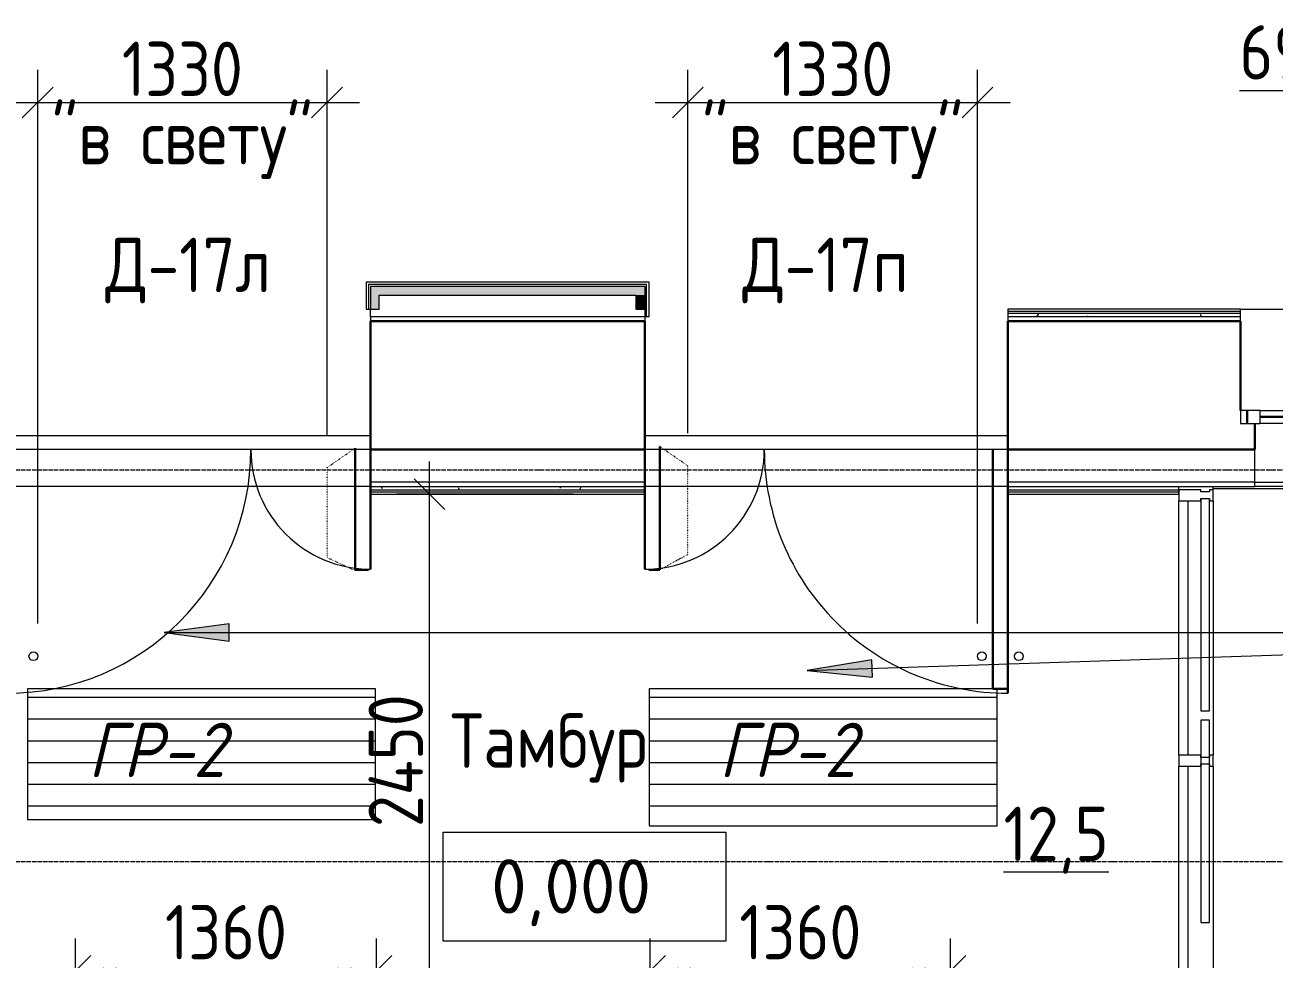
# Model space of a CAD drawing. Header units: millimetres. Extents: x 504091 to 2165846, y 135022 to 442887.
# Drawn here: x 1422457 to 1428199, y 304368 to 308661 of the extents above; entities that cross this region are included whole.
import ezdxf

# ---------------------------------------------------------------- set-up
doc = ezdxf.new("R2010")
doc.units = ezdxf.units.MM
for name, pattern in [('ADSK_Линия сетки', [25, 20, -2.5, 0, -2.5]), ('ADSK_Пунктирная_п1', [0.53, 0, -0.53]), ('осеваяX2', [4, 2.5, -0.5, 0.5, -0.5])]:
    doc.linetypes.add(name, pattern=pattern)
doc.layers.get('Defpoints').update_dxf_attribs({"color": 255})
for name, color, linetype, lineweight in [('_ Окна', 7, 'Continuous', 30), ('Аннотация', 7, 'Continuous', 9), ('Витраж', 7, 'Continuous', 9), ('Двери', 7, 'Continuous', 20), ('Марки дверей', 7, 'Continuous', 20), ('Марки помещений', 7, 'Continuous', 20), ('Окна', 7, 'Continuous', 18), ('Оси', 165, 'осеваяX2', 13), ('отметки', 7, 'Continuous', 20), ('Панели витража', 7, 'Continuous', 9), ('Перекрытие', 7, 'Continuous', 18), ('размеры', 7, 'Continuous', 9), ('Стены внутренние', 7, 'Continuous', 18), ('Стены наружные', 7, 'Continuous', 18), ('Стены несущие', 7, 'Continuous', 30), ('Стены отделка', 7, 'Continuous', 30), ('Стены штриховка', 7, 'Continuous', 18), ('Узлы', 7, 'Continuous', 18)]:
    doc.layers.add(name, color=color, linetype=linetype, lineweight=lineweight)
doc.layers.add('Линии', color=7, linetype='Continuous', lineweight=9, true_color=0x00a600)
doc.styles.add('GOST Common_1', font='GOST_Common.ttf', dxfattribs={"width": 0.9, "height": 250})
doc.styles.add('GOST Common_2', font='GOST_Common.ttf', dxfattribs={"width": 0.9, "height": 200})
doc.styles.add('GOST Common_3', font='GOST_Common.ttf', dxfattribs={"height": 250})
doc.styles.add('GOST Common_B_I', font='', dxfattribs={"width": 0.9, "height": 250})
doc.styles.get('GOST Common_B_I').set_extended_font_data('GOST Common', italic=True, bold=True)
doc.dimstyles.new('ADSK_Основной_2_5_мм_Округление_до_10_мм', dxfattribs={"dimscale": 304.8, "dimtxt": 251.428749, "dimasz": 0.463911, "dimexe": 0.492126, "dimexo": 0.492126, "dimgap": 0.098425, "dimtad": 1, "dimdec": 0, "dimrnd": 10, "dimdsep": 46, "dimtxsty": 'GOST Common_1', "dimblk1": 'OBLIQUE', "dimblk2": 'OBLIQUE', "dimsah": 1, "dimcen": 0.09, "dimdle": 0.492126, "dimazin": 2, "dimtfac": 1, "dimtdec": 4, "dimtix": 1, "dimtmove": 0, "dimatfit": 3, "dimfxl": 0, "dimtvp": 1, "dimtolj": 1, "dimtzin": 0, "dimlwd": 20, "dimlwe": 20, "dimarcsym": 0})
doc.dimstyles.new('ADSK_Основной_2_5_мм_Округление_до_1_мм', dxfattribs={"dimscale": 304.8, "dimtxt": 251.428749, "dimasz": 0.463911, "dimexe": 0.492126, "dimexo": 0.492126, "dimgap": 0.098425, "dimtad": 1, "dimdec": 0, "dimdsep": 46, "dimtxsty": 'GOST Common_1', "dimblk1": 'OBLIQUE', "dimblk2": 'OBLIQUE', "dimsah": 1, "dimcen": 0.09, "dimdle": 0.492126, "dimazin": 2, "dimtfac": 1, "dimtdec": 4, "dimtix": 1, "dimtmove": 0, "dimatfit": 3, "dimfxl": 0, "dimtvp": 1, "dimtolj": 1, "dimtzin": 0, "dimlwd": 20, "dimlwe": 20, "dimarcsym": 0})
pattern_1 = [(0, (1400150.29, 304271.35), (0, 100), [])]
pattern_2 = [(0, (1400150.29, 304821.34), (406.4, 101.6), [33.528, -271.272, 33.528, -271.272, -1625.6]), (0, (1400150.29, 304821.34), (406.4, 101.6), [-609.6, 33.528, -576.072, 33.528, -271.272, -711.2]), (0, (1400150.29, 304821.34), (406.4, 101.6), [-1524, 33.528, -169.672, 33.528, -474.472]), (120, (1400302.69, 304872.14), (-291.18818, 301.15272), [33.528, -271.272, 33.528, -271.272, -1625.6]), (120, (1400302.69, 304872.14), (-291.18818, 301.15272), [-609.6, 33.528, -576.072, 33.528, -271.272, -711.2]), (120, (1400302.69, 304872.14), (-291.18818, 301.15272), [-1524, 33.528, -169.672, 33.528, -474.472]), (240, (1400353.49, 305075.34), (-115.21182, -402.75272), [33.528, -271.272, 33.528, -271.272, -1625.6]), (240, (1400353.49, 305075.34), (-115.21182, -402.75272), [-609.6, 33.528, -576.072, 33.528, -271.272, -711.2]), (240, (1400353.49, 305075.34), (-115.21182, -402.75272), [-1524, 33.528, -169.672, 33.528, -474.472])]

# ---------------------------------------------------------------- blocks, each defined once
blk = doc.blocks.new('Системная панель - Стекло - 40мм-4289807-План 1-го этажа')
at = {"layer": 'Панели витража', "lineweight": 18}
for p, q in [((465, 40), (-465, 40)), ((-465, 40), (-465, 0)), ((-465, 0), (465, 0)), ((465, 0), (465, 40))]:
    blk.add_line(p, q, dxfattribs=at)
blk = doc.blocks.new('Прямоугольный импост - Импост структурный с накладкой - 160мм-4289808-План 1-го этажа')
at = {"layer": 'Витраж', "lineweight": 18}
for p, q in [((-50, 0), (-50, 17)), ((-50, 17), (0, 17)), ((-40, 0), (-50, 0)), ((-40, -40), (-40, 0)), ((0, 0), (-10, 0)), ((-10, 0), (-10, -40)), ((0, 17), (0, 0)), ((-50, -140), (-50, -40)), ((-50, -40), (-40, -40)), ((-10, -40), (0, -40)), ((0, -40), (0, -140)), ((0, -140), (-50, -140))]:
    blk.add_line(p, q, dxfattribs=at)
blk = doc.blocks.new('Системная панель - Стекло - 40мм-4289809-План 1-го этажа')
at = {"layer": 'Панели витража', "lineweight": 18}
for p, q in [((487.5, 40), (-487.5, 40)), ((-487.5, 40), (-487.5, 0)), ((-487.5, 0), (487.5, 0)), ((487.5, 0), (487.5, 40))]:
    blk.add_line(p, q, dxfattribs=at)
blk = doc.blocks.new('Прямоугольный импост - Импост структурный с накладкой - 160мм-4289652-План 1-го этажа')
at = {"layer": 'Витраж', "lineweight": 18}
for p, q in [((-25, 0), (-25, 17)), ((-25, 17), (25, 17)), ((-15, 0), (-25, 0)), ((-15, -40), (-15, 0)), ((25, 0), (15, 0)), ((15, 0), (15, -40)), ((25, 17), (25, 0)), ((-25, -140), (-25, -40)), ((-25, -40), (-15, -40)), ((15, -40), (25, -40)), ((25, -40), (25, -140)), ((25, -140), (-25, -140))]:
    blk.add_line(p, q, dxfattribs=at)
blk = doc.blocks.new('AC_Дверь_Двупольная_Алюминиевая - 1670х2250Н алюм ост Д-25п-5482240-План 1-го этажа')
at = {"layer": 'Двери', "lineweight": 30}
for p, q in [((-835, 295), (-835, 1415)), ((835, 295), (835, 845))]:
    blk.add_line(p, q, dxfattribs=at)
at = {"layer": 'Двери'}
for centre, radius, start, end in [((-835, 295), 1120, 360, 90), ((835, 295), 550, 90, 180)]:
    blk.add_arc(centre, radius, start, end, dxfattribs=at)
blk = doc.blocks.new('AC_Дверь_Двупольная_Алюминиевая - 1670х2250Н алюм ост Д-25л-6024156-План 1-го этажа')
at = {"layer": 'Двери', "lineweight": 30}
for p, q in [((835, 295), (835, 1415)), ((-835, 295), (-835, 845))]:
    blk.add_line(p, q, dxfattribs=at)
at = {"layer": 'Двери'}
for centre, radius, start, end in [((835, 295), 1120, 90, 180), ((-835, 295), 550, 360, 90)]:
    blk.add_arc(centre, radius, start, end, dxfattribs=at)
blk = doc.blocks.new('окно трехпол с фрамугой - 1740 и 1760 -2300_h___нов_ ок1-V47-План 1-го этажа')
at = {"layer": '_ Окна', "lineweight": 18}
for p, q in [((-880, 115), (-880, 175)), ((-880, 175), (-790, 175)), ((-790, 175), (-790, 115)), ((-430, 115), (-430, 175)), ((-430, 175), (-370, 175)), ((-370, 175), (-370, 115)), ((370, 115), (370, 175)), ((370, 175), (430, 175)), ((430, 175), (430, 115)), ((790, 175), (790, 115)), ((880, 175), (790, 175)), ((880, 115), (880, 175)), ((-790, 115), (-880, 115)), ((-370, 115), (-430, 115)), ((430, 115), (370, 115)), ((790, 115), (880, 115))]:
    blk.add_line(p, q, dxfattribs=at)
at = {"layer": '_ Окна'}
for p, q in [((-850, 115), (-850, 175)), ((850, 115), (850, 175)), ((-790, 145), (-430, 145)), ((-370, 145), (370, 145)), ((430, 145), (790, 145))]:
    blk.add_line(p, q, dxfattribs=at)
at = {"layer": 'Окна'}
for p, q in [((-880, 175), (-880, 115)), ((-790, 175), (-880, 175)), ((-790, 175), (-430, 175)), ((-370, 175), (-430, 175)), ((-370, 175), (370, 175)), ((430, 175), (370, 175)), ((430, 175), (790, 175)), ((880, 175), (790, 175)), ((880, 115), (880, 175)), ((-880, 115), (-790, 115)), ((-430, 115), (-790, 115)), ((-430, 115), (-370, 115)), ((370, 115), (-370, 115)), ((370, 115), (430, 115)), ((790, 115), (430, 115)), ((790, 115), (880, 115))]:
    blk.add_line(p, q, dxfattribs=at)
blk = doc.blocks.new('Высотные отметки - Рамка-12095-План 1-го этажа')
at = {"layer": 'Аннотация', "lineweight": 20}
for p, q in [((-6.5, 0), (-6.5, 5)), ((-6.5, 5), (6.5, 5)), ((6.5, 5), (6.5, 0)), ((6.5, 0), (-6.5, 0))]:
    blk.add_line(p, q, dxfattribs=at)
blk = doc.blocks.new('_Oblique')
at = {"color": 0, "linetype": 'ByBlock', "lineweight": -2}
blk.add_line((-0.5, -0.5), (0.5, 0.5), dxfattribs=at)
blk = doc.blocks.new('*D2770')
at = {"layer": 'Defpoints', "color": 0, "lineweight": 20, "transparency": 16777216}
for p in [(1426712.1, 304312.8), (1425330.8, 303896.4), (1426712.1, 303024.7)]:
    blk.add_point(p, dxfattribs=at)
at = {"layer": 'размеры', "color": 0, "transparency": 16777216}
for p, q in [((1425330.8, 304046.4), (1425330.8, 304462.8)), ((1426712.1, 303174.7), (1426712.1, 304462.8)), ((1425180.8, 304312.8), (1426862.1, 304312.8))]:
    blk.add_line(p, q, dxfattribs=at)
at = {"layer": 'размеры', "color": 0, "transparency": 16777216, "xscale": 141.4, "yscale": 141.4, "zscale": 141.4, "rotation": 180}
blk.add_blockref('_Oblique', (1425330.8, 304312.8), dxfattribs=at)
at = {"layer": 'размеры', "color": 0, "transparency": 16777216, "xscale": 141.4, "yscale": 141.4, "zscale": 141.4}
blk.add_blockref('_Oblique', (1426712.1, 304312.8), dxfattribs=at)
at = {"layer": 'размеры', "color": 0, "lineweight": 20, "transparency": 16777216, "char_height": 250, "width": 1564.824, "attachment_point": 5, "style": 'GOST Common_1'}
for s, insert in [('\\A1;1360\u200e', (1426021.4, 304491.2)), ('\\A1;"в свету"', (1426021.4, 304120.3))]:
    blk.add_mtext(s, dxfattribs=dict(at, insert=insert))
blk = doc.blocks.new('*D2771')
at = {"layer": 'Defpoints', "color": 0, "lineweight": 20, "transparency": 16777216}
for p in [(1424072.6, 304312.8), (1424072.6, 303895.4), (1422689.6, 303054.5)]:
    blk.add_point(p, dxfattribs=at)
at = {"layer": 'размеры', "color": 0, "transparency": 16777216}
for p, q in [((1422689.6, 303204.5), (1422689.6, 304462.8)), ((1424072.6, 304045.4), (1424072.6, 304462.8)), ((1422539.6, 304312.8), (1424222.6, 304312.8))]:
    blk.add_line(p, q, dxfattribs=at)
at = {"layer": 'размеры', "color": 0, "transparency": 16777216, "xscale": 141.4, "yscale": 141.4, "zscale": 141.4, "rotation": 180}
blk.add_blockref('_Oblique', (1422689.6, 304312.8), dxfattribs=at)
at = {"layer": 'размеры', "color": 0, "transparency": 16777216, "xscale": 141.4, "yscale": 141.4, "zscale": 141.4}
blk.add_blockref('_Oblique', (1424072.6, 304312.8), dxfattribs=at)
at = {"layer": 'размеры', "color": 0, "lineweight": 20, "transparency": 16777216, "char_height": 250, "width": 1564.824, "attachment_point": 5, "style": 'GOST Common_1'}
for s, insert in [('\\A1;1360\u200e', (1423381.1, 304491.2)), ('\\A1;"в свету"', (1423381.1, 304120.3))]:
    blk.add_mtext(s, dxfattribs=dict(at, insert=insert))
blk = doc.blocks.new('*D2772')
at = {"layer": 'Defpoints', "color": 0, "lineweight": 20, "transparency": 16777216}
for p in [(1426835.9, 308304.4), (1425504.5, 306634.6), (1426835.9, 305759.5)]:
    blk.add_point(p, dxfattribs=at)
at = {"layer": 'размеры', "color": 0, "transparency": 16777216}
for p, q in [((1425504.5, 306784.6), (1425504.5, 308454.4)), ((1426835.9, 305909.5), (1426835.9, 308454.4)), ((1425354.5, 308304.4), (1426985.9, 308304.4))]:
    blk.add_line(p, q, dxfattribs=at)
at = {"layer": 'размеры', "color": 0, "transparency": 16777216, "xscale": 141.4, "yscale": 141.4, "zscale": 141.4, "rotation": 180}
blk.add_blockref('_Oblique', (1425504.5, 308304.4), dxfattribs=at)
at = {"layer": 'размеры', "color": 0, "transparency": 16777216, "xscale": 141.4, "yscale": 141.4, "zscale": 141.4}
blk.add_blockref('_Oblique', (1426835.9, 308304.4), dxfattribs=at)
at = {"layer": 'размеры', "color": 0, "lineweight": 20, "transparency": 16777216, "char_height": 250, "width": 1564.824, "attachment_point": 5, "style": 'GOST Common_1'}
for s, insert in [('\\A1;1330', (1426170.2, 308459.4)), ('\\A1;"в свету"', (1426170.2, 308111.9))]:
    blk.add_mtext(s, dxfattribs=dict(at, insert=insert))
blk = doc.blocks.new('*D2711')
at = {"layer": 'Defpoints', "color": 0, "lineweight": 20, "transparency": 16777216}
for p in [(1423845.7, 308304.4), (1423845.7, 306626.8), (1422515.7, 305759.5)]:
    blk.add_point(p, dxfattribs=at)
at = {"layer": 'размеры', "color": 0, "transparency": 16777216}
for p, q in [((1422515.7, 305909.5), (1422515.7, 308454.4)), ((1423845.7, 306776.8), (1423845.7, 308454.4)), ((1422365.7, 308304.4), (1423995.7, 308304.4))]:
    blk.add_line(p, q, dxfattribs=at)
at = {"layer": 'размеры', "color": 0, "transparency": 16777216, "xscale": 141.4, "yscale": 141.4, "zscale": 141.4, "rotation": 180}
blk.add_blockref('_Oblique', (1422515.7, 308304.4), dxfattribs=at)
at = {"layer": 'размеры', "color": 0, "transparency": 16777216, "xscale": 141.4, "yscale": 141.4, "zscale": 141.4}
blk.add_blockref('_Oblique', (1423845.7, 308304.4), dxfattribs=at)
at = {"layer": 'размеры', "color": 0, "lineweight": 20, "transparency": 16777216, "char_height": 250, "width": 1564.824, "attachment_point": 5, "style": 'GOST Common_1'}
for s, insert in [('\\A1;1330', (1423180.7, 308459.4)), ('\\A1;"в свету"', (1423180.7, 308111.9))]:
    blk.add_mtext(s, dxfattribs=dict(at, insert=insert))
blk = doc.blocks.new('*D2793')
at = {"layer": 'Defpoints', "color": 0, "lineweight": 20, "transparency": 16777216}
for p in [(1424316.8, 306504.6), (1425127.1, 306504.6), (1425127.1, 304054.6)]:
    blk.add_point(p, dxfattribs=at)
at = {"layer": 'размеры', "color": 0, "transparency": 16777216}
for p, q in [((1424316.8, 303904.6), (1424316.8, 306654.6)), ((1424977.1, 306504.6), (1424166.8, 306504.6)), ((1424977.1, 304054.6), (1424166.8, 304054.6))]:
    blk.add_line(p, q, dxfattribs=at)
at = {"layer": 'размеры', "color": 0, "transparency": 16777216, "xscale": 141.4, "yscale": 141.4, "zscale": 141.4}
for p, rotation in [((1424316.8, 306504.6), 90), ((1424316.8, 304054.6), 270)]:
    blk.add_blockref('_Oblique', p, dxfattribs=dict(at, rotation=rotation))
at = {"layer": 'размеры', "color": 0, "lineweight": 20, "transparency": 16777216, "insert": (1424161.8, 305279.6), "char_height": 250, "attachment_point": 5, "rotation": 90, "style": 'GOST Common_1'}
blk.add_mtext('\\A1;2450', dxfattribs=at)

msp = doc.modelspace()

# ---------------------------------------------------------------- hatches: boundary and pattern name
at = {"layer": 'Аннотация', "lineweight": 9}
for points in [[(1423096.5604, 305868.8747), (1423396.5604, 305829.379), (1423396.5604, 305908.3705)], [(1426052.2547, 305693.349), (1426353.4085, 305663.9159), (1426350.7648, 305742.8632)]]:
    msp.add_hatch(color=256, dxfattribs=at).paths.add_polyline_path(points)
at = {"layer": 'Стены внутренние'}
for points in [[(1424085.7187, 307354.5757), (1424085.7187, 307459.5757), (1424045.7187, 307459.5757), (1424045.7187, 307354.5757)], [(1425265.8556, 307419.5757), (1425305.8556, 307419.5757), (1425305.8556, 307459.5757), (1424085.7187, 307459.5757), (1424085.7187, 307419.5757), (1425080.6333, 307419.5757)], [(1425265.8556, 307354.5757), (1425305.8556, 307354.5757), (1425305.8556, 307419.5757), (1425265.8556, 307419.5757)]]:
    msp.add_hatch(color=256, dxfattribs=at).paths.add_polyline_path(points)
at = {"layer": 'Стены внутренние', "lineweight": 9}
h = msp.add_hatch(dxfattribs=at)
h.set_pattern_fill('FP_12', color=256, style=0, pattern_type=2)
h.set_pattern_definition(pattern_2)
h.paths.add_polyline_path([(1426978.1541, 307319.5757), (1428045.4209, 307319.5757), (1428045.4209, 307334.5757), (1426975.8556, 307334.5757), (1426975.8556, 307319.5757)])
h = msp.add_hatch(dxfattribs=at)
h.set_pattern_fill('FP_12', color=256, style=0, pattern_type=2)
h.set_pattern_definition(pattern_2)
h.paths.add_polyline_path([(1427611.2939, 306524.5757), (1427611.2939, 306539.5757), (1426975.8556, 306539.5757), (1426975.8556, 306524.5757), (1427236.9486, 306524.5757)])
h.paths.add_polyline_path([(1422375.7187, 306524.5757), (1422375.7187, 306539.5757), (1421491.2939, 306539.5757), (1421491.2939, 306524.5757), (1421913.8754, 306524.5757)])
h.paths.add_polyline_path([(1425080.6333, 306524.5757), (1425305.8556, 306524.5757), (1425305.8556, 306539.5757), (1424045.7187, 306539.5757), (1424045.7187, 306524.5757)])
at = {"layer": 'Узлы', "lineweight": 9}
h = msp.add_hatch(dxfattribs=at)
h.set_pattern_fill('FP_32', color=253, style=0, pattern_type=2)
h.set_pattern_definition(pattern_1)
h.paths.add_polyline_path([(1424026.2939, 305009.5757), (1424068.7939, 305009.5757), (1424068.7939, 305609.5757), (1422468.7939, 305609.5757), (1422468.7939, 305009.5757), (1424025.0473, 305009.5757)])
h = msp.add_hatch(dxfattribs=at)
h.set_pattern_fill('FP_32', color=253, style=0, pattern_type=2)
h.set_pattern_definition(pattern_1)
h.paths.add_polyline_path([(1426826.2939, 304979.5757), (1426925.8556, 304979.5757), (1426925.8556, 305609.5757), (1425325.8556, 305609.5757), (1425325.8556, 304979.5757), (1426816.2939, 304979.5757)])

# ---------------------------------------------------------------- linework, layer by layer
at = {"layer": 'Аннотация', "lineweight": 9}
for p, q in [((1423396.5604, 305908.3705), (1423096.5604, 305868.8747)), ((1423096.5604, 305868.8747), (1423396.5604, 305829.379)), ((1423096.5604, 305868.8747), (1431293.8186, 305868.8747)), ((1423396.5604, 305829.379), (1423396.5604, 305908.3705)), ((1426052.2547, 305693.349), (1431293.8186, 305868.8747)), ((1426350.7648, 305742.8632), (1426052.2547, 305693.349)), ((1426353.4085, 305663.9159), (1426350.7648, 305742.8632)), ((1426052.2547, 305693.349), (1426353.4085, 305663.9159))]:
    msp.add_line(p, q, dxfattribs=at)
at = {"layer": 'Витраж'}
for p, q in [((1427802.0612, 306474.5757), (1427802.0612, 305304.5757)), ((1427919.0612, 306474.5757), (1427919.0612, 305304.5757)), ((1427802.0612, 305254.5757), (1427802.0612, 304029.5757)), ((1427919.0612, 305254.5757), (1427919.0612, 304029.5757))]:
    msp.add_line(p, q, dxfattribs=at)
at = {"layer": 'Линии', "color": 7, "linetype": 'ADSK_Пунктирная_п1'}
for p, q in [((1423845.7187, 306626.8224), (1423975.7187, 306716.4718)), ((1425504.4756, 306634.5757), (1425375.8556, 306723.2736)), ((1423845.7187, 306213.0327), (1423845.7187, 306626.8224)), ((1425504.4756, 306224.5757), (1425504.4756, 306634.5757)), ((1423975.7187, 306152.4127), (1423845.7187, 306213.0327)), ((1425375.8556, 306157.0757), (1425504.4756, 306228.371))]:
    msp.add_line(p, q, dxfattribs=at)
at = {"layer": 'Линии', "color": 7, "lineweight": 30}
for p, q in [((1423975.7187, 306157.0757), (1423975.7187, 306716.4718)), ((1425375.8556, 306157.0757), (1425375.8556, 306723.2736)), ((1426905.8556, 305609.5757), (1426905.8556, 306709.5757)), ((1424035.7187, 306157.0757), (1423975.7187, 306157.0757)), ((1425325.7187, 306157.0757), (1425375.8556, 306157.0757)), ((1426975.7187, 305609.5757), (1426905.8556, 305609.5757))]:
    msp.add_line(p, q, dxfattribs=at)
at = {"layer": 'Линии', "color": 253}
for points in [[(1422468.7939, 305009.5757), (1424068.7939, 305009.5757), (1424068.7939, 305609.5757), (1422468.7939, 305609.5757)], [(1426925.8556, 305609.5757), (1425325.8556, 305609.5757), (1425325.8556, 304979.5757), (1426925.8556, 304979.5757)]]:
    msp.add_lwpolyline(points, close=True, dxfattribs=at)
at = {"layer": 'Линии', "color": 7, "lineweight": 18}
for centre in [(1422495.7187, 305759.4577), (1426855.8556, 305759.4577), (1427025.8556, 305759.4577)]:
    msp.add_circle(centre, 20, dxfattribs=at)
at = {"layer": 'Оси', "linetype": 'ADSK_Линия сетки'}
for p, q in [((1390035.5654, 306616.3441), (1456265.2939, 306616.3441)), ((1390035.5654, 304816.3441), (1456155.1468, 304816.3441))]:
    msp.add_line(p, q, dxfattribs=at)
at = {"layer": 'Перекрытие'}
for p, q in [((1424045.7187, 307319.5757), (1424045.7187, 307354.5757)), ((1422375.7187, 306774.5757), (1424045.7187, 306774.5757)), ((1425305.8556, 306774.5757), (1426975.8556, 306774.5757)), ((1424045.7187, 306709.5757), (1422375.7187, 306709.5757)), ((1426975.8556, 306709.5757), (1425305.8556, 306709.5757)), ((1424045.7187, 306539.5757), (1422375.7187, 306539.5757)), ((1426975.8556, 306539.5757), (1425305.8556, 306539.5757)), ((1427762.0612, 305304.5757), (1427762.0612, 306474.5757)), ((1427762.0612, 304054.5757), (1427762.0612, 305254.5757))]:
    msp.add_line(p, q, dxfattribs=at)
at = {"layer": 'Стены внутренние'}
msp.add_line((1428045.4209, 307354.5757), (1429785.4209, 307354.5757), dxfattribs=at)
at = {"layer": 'Стены наружные'}
for p, q in [((1428110.4209, 306559.5757), (1429750.4209, 306559.5757)), ((1427919.0612, 306529.5757), (1427919.0612, 306539.5757)), ((1429827.8037, 306529.5757), (1427919.0612, 306529.5757)), ((1429750.4209, 306539.5757), (1428110.4209, 306539.5757))]:
    msp.add_line(p, q, dxfattribs=at)
at = {"layer": 'Стены несущие'}
for p, q in [((1424045.7187, 307299.5757), (1424045.7187, 306709.5757)), ((1425305.8556, 307299.5757), (1424045.7187, 307299.5757)), ((1425305.8556, 306709.5757), (1425305.8556, 307299.5757)), ((1426975.8556, 307299.5757), (1426975.8556, 306709.5757)), ((1428045.4209, 307299.5757), (1426975.8556, 307299.5757)), ((1428045.4209, 306889.5757), (1428045.4209, 307299.5757)), ((1428110.4209, 306709.5757), (1428110.4209, 306829.5757)), ((1424045.7187, 306709.5757), (1425305.8556, 306709.5757)), ((1426975.8556, 306709.5757), (1428110.4209, 306709.5757))]:
    msp.add_line(p, q, dxfattribs=at)
at = {"layer": 'Стены отделка', "lineweight": 9}
for p, q in [((1425325.8556, 307479.5757), (1424025.7187, 307479.5757)), ((1424025.7187, 307479.5757), (1424025.7187, 307354.5757)), ((1425325.8556, 307319.5757), (1425325.8556, 307479.5757)), ((1425305.8556, 307459.5757), (1424045.7187, 307459.5757)), ((1424045.7187, 307459.5757), (1424045.7187, 307354.5757)), ((1424085.7187, 307419.5757), (1425265.8556, 307419.5757)), ((1424085.7187, 307354.5757), (1424085.7187, 307419.5757)), ((1425265.8556, 307419.5757), (1425265.8556, 307354.5757)), ((1425305.8556, 307459.5757), (1425305.8556, 307299.5757)), ((1424025.7187, 307354.5757), (1424085.7187, 307354.5757)), ((1425265.8556, 307354.5757), (1425305.8556, 307354.5757)), ((1426975.8556, 307354.5757), (1426975.8556, 307299.5757)), ((1428045.4209, 307354.5757), (1426975.8556, 307354.5757)), ((1428045.4209, 307299.5757), (1428045.4209, 307354.5757)), ((1425325.8556, 307319.5757), (1424045.7187, 307319.5757)), ((1424045.7187, 307319.5757), (1424045.7187, 307299.5757)), ((1424045.7187, 306709.5757), (1424045.7187, 306504.5757)), ((1425305.8556, 306504.5757), (1425305.8556, 306709.5757)), ((1426975.8556, 306709.5757), (1426975.8556, 306504.5757)), ((1428110.4209, 306539.5757), (1428110.4209, 306709.5757)), ((1425305.8556, 306559.5757), (1424045.7187, 306559.5757)), ((1428110.4209, 306559.5757), (1426975.8556, 306559.5757)), ((1424045.7187, 306504.5757), (1425305.8556, 306504.5757)), ((1426975.8556, 306504.5757), (1427762.0612, 306504.5757)), ((1427611.2939, 306539.5757), (1428110.4209, 306539.5757)), ((1427762.0612, 306504.5757), (1427762.0612, 306539.5757))]:
    msp.add_line(p, q, dxfattribs=at)
at = {"layer": 'Стены штриховка'}
for p, q in [((1425314.8556, 307468.5757), (1424036.7187, 307468.5757)), ((1424036.7187, 307468.5757), (1424036.7187, 307354.5757)), ((1425314.8556, 307319.5757), (1425314.8556, 307468.5757)), ((1428045.4209, 307343.5757), (1426975.8556, 307343.5757)), ((1428045.4209, 307334.5757), (1426975.8556, 307334.5757)), ((1428045.4209, 307319.5757), (1426975.8556, 307319.5757)), ((1424045.7187, 306539.5757), (1425305.8556, 306539.5757)), ((1424045.7187, 306524.5757), (1425305.8556, 306524.5757)), ((1424045.7187, 306515.5757), (1425305.8556, 306515.5757)), ((1426975.8556, 306539.5757), (1427611.2939, 306539.5757)), ((1426975.8556, 306524.5757), (1427762.0612, 306524.5757)), ((1426975.8556, 306515.5757), (1427762.0612, 306515.5757))]:
    msp.add_line(p, q, dxfattribs=at)

# ---------------------------------------------------------------- block references
at = {"layer": 'Витраж', "extrusion": (0, 0, -1), "rotation": 90.00000000000011}
for name, p in [('Прямоугольный импост - Импост структурный с накладкой - 160мм-4289808-План 1-го этажа', (-1427902.0612, 306524.5757)), ('Прямоугольный импост - Импост структурный с накладкой - 160мм-4289652-План 1-го этажа', (-1427902.0612, 305279.5757))]:
    msp.add_blockref(name, p, dxfattribs=at)
at = {"layer": 'Двери', "color": 8, "true_color": 0x7f7f7f, "rotation": 180}
for name, p in [('AC_Дверь_Двупольная_Алюминиевая - 1670х2250Н алюм ост Д-25л-6024156-План 1-го этажа', (1423210.7187, 307004.5757)), ('AC_Дверь_Двупольная_Алюминиевая - 1670х2250Н алюм ост Д-25п-5482240-План 1-го этажа', (1426140.8556, 307004.5757))]:
    msp.add_blockref(name, p, dxfattribs=at)
at = {"layer": 'Окна', "rotation": 180}
msp.add_blockref('окно трехпол с фрамугой - 1740 и 1760 -2300_h___нов_ ок1-V47-План 1-го этажа', (1428925.4209, 307004.5757), dxfattribs=at)
at = {"layer": 'отметки', "lineweight": 20, "xscale": 99.99999999999993, "yscale": 99.99999999999993, "zscale": 99.99999999999993}
msp.add_blockref('Высотные отметки - Рамка-12095-План 1-го этажа', (1425028.8117, 304450.3153), dxfattribs=at)
at = {"layer": 'Панели витража', "rotation": 89.9999999999999}
for name, p in [('Системная панель - Стекло - 40мм-4289809-План 1-го этажа', (1427902.0612, 305995.7718)), ('Системная панель - Стекло - 40мм-4289807-План 1-го этажа', (1427902.0612, 305000.7718))]:
    msp.add_blockref(name, p, dxfattribs=at)

# ---------------------------------------------------------------- texts
at = {"layer": 'Аннотация', "lineweight": 9, "char_height": 250, "width": 703.566, "attachment_point": 1, "line_spacing_factor": 1.022766, "style": 'GOST Common_B_I'}
for insert in [(1422747.515, 305453.9432), (1425647.515, 305453.9432)]:
    msp.add_mtext('\\pt360,720,1080,1440,1800,2160,2520,2880,3240,3600,3960,4320,4680,5040,5400,5760,6120,6480,6840,7200,7560,7920,8280,8640,9000,9360,9720,10080,10440,10800,11160,11520;ГР-2', dxfattribs=dict(at, insert=insert))
at = {"layer": 'Марки дверей', "lineweight": 9, "char_height": 250, "width": 803.7, "attachment_point": 5, "line_spacing_factor": 1.022766, "style": 'GOST Common_2'}
for s, insert in [('\\pt450,900,1350,1800,2250,2700,3150,3600,4050,4500,4950,5400,5850,6300,6750,7200,7650,8100,8550,9000,9450,9900,10350,10800,11250,11700,12150,12600,13050,13500,13950,14400;Д-17л', (1423207.1113, 307532.5109)), ('\\pt450,900,1350,1800,2250,2700,3150,3600,4050,4500,4950,5400,5850,6300,6750,7200,7650,8100,8550,9000,9450,9900,10350,10800,11250,11700,12150,12600,13050,13500,13950,14400;Д-17п', (1426137.2482, 307532.5109))]:
    msp.add_mtext(s, dxfattribs=dict(at, insert=insert))
at = {"layer": 'Марки помещений', "lineweight": 9, "char_height": 250, "attachment_point": 5, "line_spacing_factor": 1.022766, "style": 'GOST Common_2'}
for s, insert, width in [('\\pt450,900,1350,1800,2250,2700,3150,3600,4050,4500,4950,5400,5850,6300,6750,7200,7650,8100,8550,9000,9450,9900,10350,10800,11250,11700,12150,12600,13050,13500,13950,14400;{\\L69,3}', (1428308.8244, 308506.0807), 566.1), ('\\pt450,900,1350,1800,2250,2700,3150,3600,4050,4500,4950,5400,5850,6300,6750,7200,7650,8100,8550,9000,9450,9900,10350,10800,11250,11700,12150,12600,13050,13500,13950,14400;Тамбур', (1424865, 305337.923), 1024.2), ('\\pt450,900,1350,1800,2250,2700,3150,3600,4050,4500,4950,5400,5850,6300,6750,7200,7650,8100,8550,9000,9450,9900,10350,10800,11250,11700,12150,12600,13050,13500,13950,14400;{\\L12,5}', (1427197.1059, 304914.0991), 518.4)]:
    msp.add_mtext(s, dxfattribs=dict(at, insert=insert, width=width))
at = {"layer": 'отметки', "lineweight": 20, "insert": (1424600.1356, 304827.0224), "char_height": 250, "width": 1028.822569, "attachment_point": 1, "line_spacing_factor": 1.022761, "style": 'GOST Common_3'}
msp.add_mtext('0,000', dxfattribs=at)

# ---------------------------------------------------------------- dimensions: what is measured, and where the dimension line sits
at = {"layer": 'размеры', "lineweight": 20}
for base, p1, p2, text, dimstyle, override, picture, middle in [((1423845.7187, 308304.445), (1422515.7187, 305759.4577), (1423845.7187, 306626.8224), '<>\\X"в свету"', 'ADSK_Основной_2_5_мм_Округление_до_1_мм', {"dimpost": '<>', "dimlwd": 65535, "dimlwe": 65535}, '*D2711', (1423180.7187, 308304.445)), ((1426835.8556, 308304.445), (1425504.4756, 306634.5757), (1426835.8556, 305759.4577), '<>\\X"в свету"', 'ADSK_Основной_2_5_мм_Округление_до_10_мм', {"dimpost": '<>', "dimfxl": 1593.236979, "dimlwd": 65535, "dimlwe": 65535}, '*D2772', (1426170.1656, 308304.445)), ((1424072.6153, 304312.7892), (1422689.5612, 303054.4577), (1424072.6153, 303895.412), '1360\u200e\\X"в свету"', 'ADSK_Основной_2_5_мм_Округление_до_10_мм', {"dimpost": '<>', "dimfxl": 1618.654565, "dimlwd": 65535, "dimlwe": 65535}, '*D2771', (1423381.0883, 304312.7892)), ((1426712.0612, 304312.7892), (1425330.8182, 303896.4319), (1426712.0612, 303024.65), '1360\u200e\\X"в свету"', 'ADSK_Основной_2_5_мм_Округление_до_10_мм', {"dimpost": '<>', "dimfxl": 1633.351185, "dimlwd": 65535, "dimlwe": 65535}, '*D2770', (1426021.4397, 304312.7892))]:
    dim = msp.add_linear_dim(base=base, p1=p1, p2=p2, text=text, dimstyle=dimstyle, override=override, dxfattribs=at)
    dim.commit()
    dim.dimension.update_dxf_attribs({"geometry": picture, "text_midpoint": middle})
dim = msp.add_linear_dim(base=(1424316.7563, 306504.5757), p1=(1425127.0612, 304054.5757), p2=(1425127.0612, 306504.5757), angle=90, dimstyle='ADSK_Основной_2_5_мм_Округление_до_1_мм', override={"dimpost": '<>', "dimlwd": 65535, "dimlwe": 65535}, dxfattribs=at)
dim.commit()
dim.dimension.update_dxf_attribs({"geometry": '*D2793', "text_midpoint": (1424161.7563, 305279.5757)})

doc.saveas('drawing.dxf')
